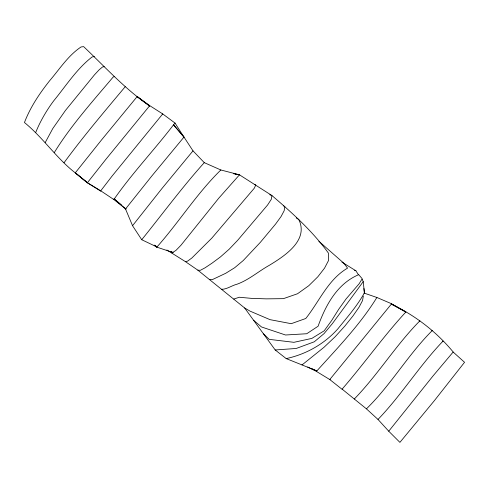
<?xml version="1.0" encoding="UTF-8"?>
<svg xmlns="http://www.w3.org/2000/svg" width="489" height="489" viewBox="0 0 489 489"><rect width="100%" height="100%" fill="white"/><g stroke="black" fill="none" stroke-linecap="round" stroke-linejoin="round"><path stroke-width="0.73" d="M126.064 209.047L113.851 199.549L100.746 190.808L87.384 182.745L75.263 172.862L101.498 139.982L137.122 96.633L149.738 105.648L162.721 113.931L175.05 123.081L173.546 124.811L183.87 136.896L193.002 150.844L204.268 162.648L220.845 169.97L239.469 174.824L271.902 195.521L271.352 199.225L267.569 205.025L237.654 240.313L229.152 249.231L220.441 256.927L212.018 263.168L205.068 267.801L200.319 270.331L197.819 270.148L185.41 261.627L166.859 249.983M363.321 296.071L362.551 300.539L359.012 307.257L352.972 315.918L344.934 325.967L335.209 336.695L323.987 347.3L302.043 364.935L286.187 358.59L275.203 349.971L244.653 307.984L197.819 270.148M364.024 293.058L376.878 297.477C360.21 324.549 337.654 347.795 316.42 371.408L307.715 366.976M113.851 199.549C131.957 173.454 154.2 150.105 173.546 124.811L183.956 137.109L152.03 175.728L125.526 208.98L132.543 225.698L141.731 239.726L156.969 246.988C179.053 222.03 197.006 193.296 220.845 169.97M149.622 105.972L149.738 105.648L105.991 159.188L87.384 182.745L75.263 172.862C56.333 158.106 43.038 137.641 24.45 122.519C30.318 107.189 39.517 93.485 49.682 80.685C59.627 69.083 68.154 55.55 81.052 46.956L83.637 46.626C105.129 66.975 125.068 89.096 149.622 105.972L137.33 96.541M162.599 114.292L162.721 113.931L112.054 176.107L100.746 190.808M302.361 364.25L302.043 364.935L316.841 370.974L311.322 368.413M362.233 279.292L363.235 281.64L364.397 292.85C357.239 305.955 347.221 317.208 337.905 328.791C324.482 343.92 305.931 354.415 286.187 358.59M453.15 352.043L464.55 362.282L434.354 400.68L399.91 442.374L388.743 431.212L433.034 375.937L453.181 352.001C436.371 331.652 415.155 315.442 391.347 304.103L329.775 379.537L316.42 371.408M363.235 281.64L332.392 323.59L324.036 333.632L314.286 341.793L296.224 348.468L275.203 349.971M132.543 225.698L162.195 188.204L193.002 150.844M141.731 239.726C162.489 213.98 182.159 187.263 204.268 162.648M405.846 312.031L391.628 303.773L391.347 304.103L405.846 312.031C383.608 336.084 363.834 364.14 342.007 389.244L329.775 379.537L330.063 379.33M388.743 431.212L378.009 419.44C401.573 394.923 419.519 365.613 443.089 341.047L442.82 341.218M233.669 173.766L239.469 174.824L218.656 198.314L180.887 245.325L176.028 250.325L171.939 253.015M125.942 208.638L125.526 208.98L114.047 198.797L121.413 204.891M342.184 389.171L354.305 399.012C378.034 374.574 395.925 345.045 419.929 320.772L419.611 320.967M432.013 330.656L432.398 330.417C408.095 354.592 390.907 384.971 366.432 408.847L354.305 399.012M233.779 299.048L239.31 297.245L251.395 298.357L266.291 298.858L283.431 298.651L297.52 293.748L308.779 285.71L317.838 276.774L324.543 268.143L328.553 260.472L328.419 253.1C312.618 231.23 292.33 212.996 271.902 195.521M45.251 142.495L52.806 128.497L65.471 110.422L94.45 74.848L99.249 69.707L102.617 66.92L104.218 66.687M54.242 152.66C70.508 126.083 92.782 101.186 113.283 76.914L114.126 76.761M64.041 162.745C82.678 137.232 104.499 111.455 125.221 86.706M35.752 132.385C39.939 121.828 46.687 110.086 53.961 100.514C66.156 85.624 76.804 68.753 92.177 56.901L94.414 56.608M185.41 261.627L187.611 261.132L191.908 257.954L211.804 238.143L254.292 188.21L255.778 184.983L254.298 184.414M154.169 245.068L156.388 246.988L156.969 246.988L155.227 245.551M221.334 289.329C226.914 289.427 231.78 285.442 237.141 284.176C248.987 279.836 258.492 271.322 269.415 265.246C284.409 256.114 309.097 240.288 298.748 219.469L296.273 217.966M239.469 174.824L235.588 174.133M209.433 279.58L212.195 279.69L225.765 273.265L234.677 267.727L243.229 260.545L260.374 242.299L275.607 224.041L281.034 216.584L284.164 210.728L284.818 206.651L283.644 205.906M354.482 270.307L355.894 270.772L358.437 274.787C337.068 283.913 325.552 305.393 318.088 326.236L306.737 333.736L285.521 334.996L261.505 326.964L253.491 320.203M156.388 246.988L173.106 252.581L171.132 251.548M269.751 194.738L271.181 195.258M376.878 297.477L391.628 303.773M87.384 182.745L100.758 191.162M341.927 262.128L355.894 270.772M244.653 307.984L249.958 311.096L270.014 319.653L291.218 323.687L305.778 318.492C319.335 301.475 328.003 279.561 347.557 268.125L343.895 263.265L318.859 241.254M75.422 172.843L87.513 182.813M366.432 408.847L378.009 419.44M263.54 333.883L269.213 339.354L293.92 342.318L311.866 338.4L324.176 330.821L331.713 320.417L338.724 309.25L346.053 298.962L359.152 283.742L362.221 278.748L358.724 274.684M175.05 123.081L183.956 137.109M363.944 288.528L364.397 292.85"/></g></svg>
